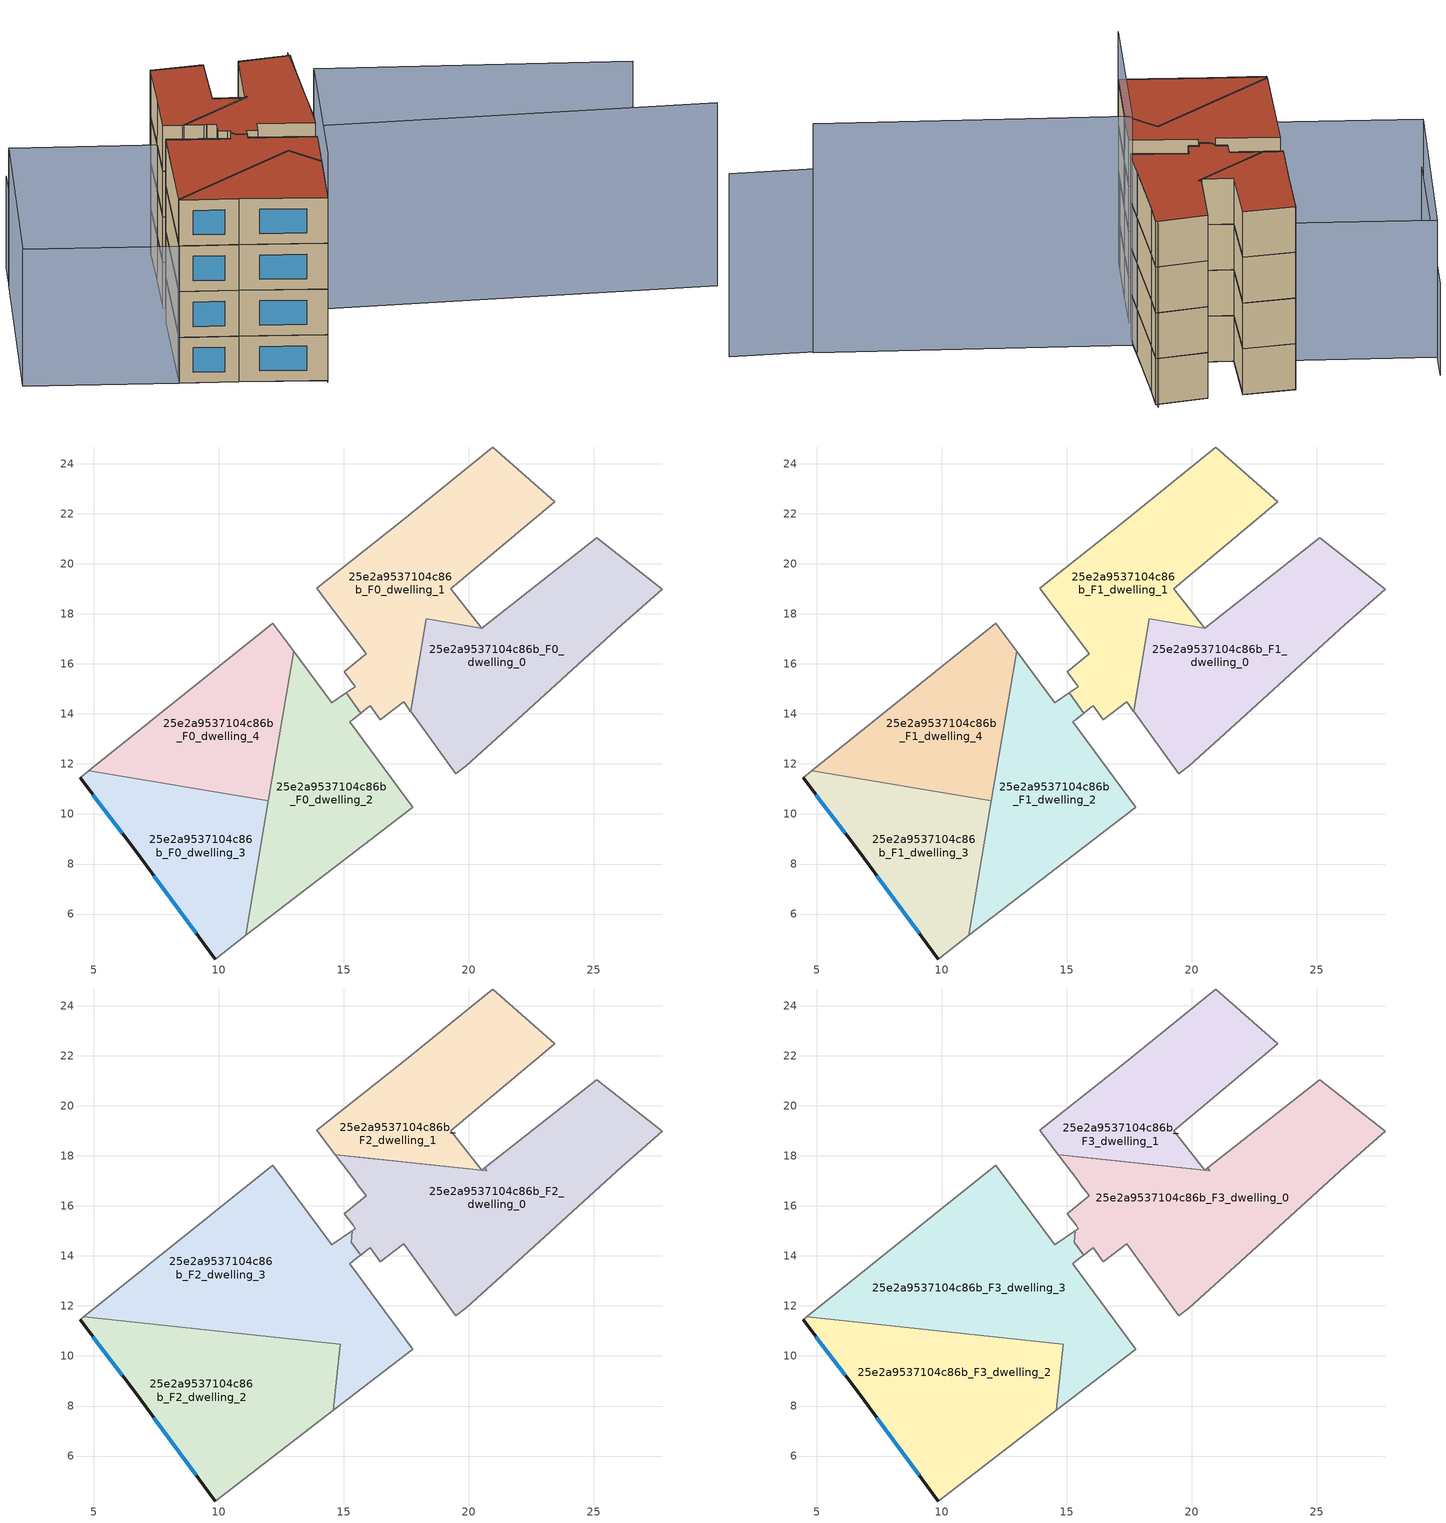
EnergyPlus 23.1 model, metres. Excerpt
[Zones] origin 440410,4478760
25e2a9537104c86b_F0_dwelling_0
 floor ground (EU_floor_Construction): 26.12,17.56 27.74,18.99 25.11,21.04 20.51,17.43 18.29,17.8 17.67,14.1 19.48,11.61 19.89,11.93 21.74,13.59 z0
 wall adiabatic (EU_wall_Construction): 20.51,17.43 25.11,21.04 27.74,18.99 26.12,17.56 21.74,13.59 19.89,11.93 19.48,11.61 17.67,14.1 18.29,17.8 z0:3
 wall to 25e2a9537104c86b_F0_dwelling_1 (EU_wall_Construction): 18.29,17.8 20.51,17.43 z0:3
25e2a9537104c86b_F0_dwelling_1
 floor ground (EU_floor_Construction): 20.51,17.43 19.27,19.01 23.45,22.49 20.96,24.67 17.28,21.68 13.92,19.02 15.9,16.4 15.03,15.7 15.47,15.09 15.09,14.84 15.68,14.04 15.91,14.22 16.05,14.33 16.46,13.77 17.4,14.48 17.49,14.36 17.67,14.11 17.67,14.1 17.68,14.12 18.29,17.8 z0
 wall adiabatic (EU_wall_Construction): 15.09,14.84 15.47,15.09 15.03,15.7 15.9,16.4 13.92,19.02 17.28,21.68 20.96,24.67 23.45,22.49 19.27,19.01 20.51,17.43 / 18.29,17.8 17.68,14.12 17.67,14.1 17.67,14.11 17.49,14.36 17.4,14.48 16.46,13.77 16.05,14.33 15.91,14.22 15.68,14.04 z0:3
 wall to 25e2a9537104c86b_F0_dwelling_2 (EU_wall_Construction): 15.68,14.04 15.09,14.84 z0:3
25e2a9537104c86b_F0_dwelling_2
 floor ground (EU_floor_Construction): 14.92,8.09 17.75,10.28 15.24,13.68 15.35,13.78 15.68,14.04 15.09,14.84 14.52,14.44 12.99,16.51 11.09,5.15 z0
 wall adiabatic (EU_wall_Construction): 12.99,16.51 14.52,14.44 15.09,14.84 / 15.68,14.04 15.35,13.78 15.24,13.68 17.75,10.28 14.92,8.09 11.09,5.15 z0:3
 wall to 25e2a9537104c86b_F0_dwelling_4 (EU_wall_Construction): 11.99,10.52 12.99,16.51 z0:3
 wall to 25e2a9537104c86b_F0_dwelling_3 (EU_wall_Construction): 11.09,5.15 11.99,10.52 z0:3
25e2a9537104c86b_F0_dwelling_3
 floor ground (EU_floor_Construction): 11.09,5.15 11.99,10.52 4.8,11.73 4.46,11.45 6.66,8.56 9.86,4.2 z0
 wall outside (EU_wall_Construction): 9.86,4.2 6.66,8.56 4.46,11.45 z0:3
 wall adiabatic (EU_wall_Construction): 11.09,5.15 9.86,4.2 / 4.46,11.45 4.8,11.73 z0:3
 wall to 25e2a9537104c86b_F0_dwelling_4 (EU_wall_Construction): 4.8,11.73 11.99,10.52 z0:3
 window (EU_Window_Construction): 9.11,5.22 7.41,7.54 / 6.15,9.23 4.97,10.77 z0.7:2.3
25e2a9537104c86b_F0_dwelling_4
 floor ground (EU_floor_Construction): 11.99,10.52 12.99,16.51 12.16,17.63 4.8,11.73 z0
 wall adiabatic (EU_wall_Construction): 4.8,11.73 12.16,17.63 12.99,16.51 z0:3
25e2a9537104c86b_F1_dwelling_0
 floor to 25e2a9537104c86b_F0_dwelling_0 (EU_floor_Construction): 26.12,17.56 27.74,18.99 25.11,21.04 20.51,17.43 18.29,17.8 17.67,14.1 19.48,11.61 19.89,11.93 21.74,13.59 z3
 wall adiabatic (EU_wall_Construction): 20.51,17.43 25.11,21.04 27.74,18.99 26.12,17.56 21.74,13.59 19.89,11.93 19.48,11.61 17.67,14.1 18.29,17.8 z3:6
 wall to 25e2a9537104c86b_F1_dwelling_1 (EU_wall_Construction): 18.29,17.8 20.51,17.43 z3:6
25e2a9537104c86b_F1_dwelling_1
 floor to 25e2a9537104c86b_F0_dwelling_1 (EU_floor_Construction): 20.51,17.43 19.27,19.01 23.45,22.49 20.96,24.67 17.28,21.68 13.92,19.02 15.9,16.4 15.03,15.7 15.47,15.09 15.09,14.84 15.68,14.04 15.91,14.22 16.05,14.33 16.46,13.77 17.4,14.48 17.49,14.36 17.67,14.11 17.67,14.1 17.68,14.12 18.29,17.8 z3
 wall adiabatic (EU_wall_Construction): 15.09,14.84 15.47,15.09 15.03,15.7 15.9,16.4 13.92,19.02 17.28,21.68 20.96,24.67 23.45,22.49 19.27,19.01 20.51,17.43 / 18.29,17.8 17.68,14.12 17.67,14.1 17.67,14.11 17.49,14.36 17.4,14.48 16.46,13.77 16.05,14.33 15.91,14.22 15.68,14.04 z3:6
 wall to 25e2a9537104c86b_F1_dwelling_2 (EU_wall_Construction): 15.68,14.04 15.09,14.84 z3:6
25e2a9537104c86b_F1_dwelling_2
 floor to 25e2a9537104c86b_F0_dwelling_2 (EU_floor_Construction): 14.92,8.09 17.75,10.28 15.24,13.68 15.35,13.78 15.68,14.04 15.09,14.84 14.52,14.44 12.99,16.51 11.09,5.15 z3
 wall adiabatic (EU_wall_Construction): 12.99,16.51 14.52,14.44 15.09,14.84 / 15.68,14.04 15.35,13.78 15.24,13.68 17.75,10.28 14.92,8.09 11.09,5.15 z3:6
 wall to 25e2a9537104c86b_F1_dwelling_4 (EU_wall_Construction): 11.99,10.52 12.99,16.51 z3:6
 wall to 25e2a9537104c86b_F1_dwelling_3 (EU_wall_Construction): 11.09,5.15 11.99,10.52 z3:6
25e2a9537104c86b_F1_dwelling_3
 floor to 25e2a9537104c86b_F0_dwelling_3 (EU_floor_Construction): 11.09,5.15 11.99,10.52 4.8,11.73 4.46,11.45 6.66,8.56 9.86,4.2 z3
 wall outside (EU_wall_Construction): 9.86,4.2 6.66,8.56 4.46,11.45 z3:6
 wall adiabatic (EU_wall_Construction): 11.09,5.15 9.86,4.2 / 4.46,11.45 4.8,11.73 z3:6
 wall to 25e2a9537104c86b_F1_dwelling_4 (EU_wall_Construction): 4.8,11.73 11.99,10.52 z3:6
 window (EU_Window_Construction): 9.11,5.22 7.41,7.54 / 6.15,9.23 4.97,10.77 z3.7:5.3
25e2a9537104c86b_F1_dwelling_4
 floor to 25e2a9537104c86b_F0_dwelling_4 (EU_floor_Construction): 11.99,10.52 12.99,16.51 12.16,17.63 4.8,11.73 z3
 wall adiabatic (EU_wall_Construction): 4.8,11.73 12.16,17.63 12.99,16.51 z3:6
25e2a9537104c86b_F2_dwelling_0
 floor to 25e2a9537104c86b_F1_dwelling_0 (EU_floor_Construction): 26.12,17.56 27.74,18.99 25.11,21.04 20.63,17.52 20.72,17.4 18.27,17.66 17.68,14.1 19.48,11.61 19.89,11.93 21.74,13.59 z6
 floor to 25e2a9537104c86b_F1_dwelling_1 (EU_floor_Construction): 17.68,14.1 18.27,17.66 14.66,18.05 15.51,16.92 15.52,16.9 15.54,16.88 15.9,16.4 15.03,15.7 15.47,15.09 15.35,15.01 15.35,15 15.3,14.56 15.37,14.46 15.68,14.04 15.91,14.22 16.05,14.33 16.46,13.77 17.4,14.48 z6
 wall adiabatic (EU_wall_Construction): 20.63,17.52 25.11,21.04 27.74,18.99 26.12,17.56 21.74,13.59 19.89,11.93 19.48,11.61 17.4,14.48 16.46,13.77 16.05,14.33 15.91,14.22 15.68,14.03 / 15.3,14.56 15.35,15 15.35,15.01 15.47,15.09 15.37,15.22 15.03,15.7 15.9,16.4 15.55,16.87 15.52,16.9 15.43,17.02 14.66,18.05 20.72,17.4 z6:9
 wall to 25e2a9537104c86b_F2_dwelling_1 (EU_wall_Construction): 20.72,17.4 20.63,17.52 z6:9
 wall to 25e2a9537104c86b_F2_dwelling_3 (EU_wall_Construction): 15.68,14.03 15.3,14.56 z6:9
25e2a9537104c86b_F2_dwelling_1
 floor to 25e2a9537104c86b_F1_dwelling_1 (EU_floor_Construction): 20.51,17.43 19.27,19.01 23.45,22.49 20.96,24.67 17.28,21.68 13.92,19.02 14.65,18.05 15.67,17.94 18.27,17.66 18.29,17.8 z6
 floor to 25e2a9537104c86b_F1_dwelling_0 (EU_floor_Construction): 20.72,17.4 20.63,17.52 20.51,17.43 18.29,17.8 18.27,17.66 z6
 wall adiabatic (EU_wall_Construction): 20.72,17.4 15.67,17.94 / 15.66,17.94 14.65,18.05 13.92,19.02 17.28,21.68 20.96,24.67 23.45,22.49 19.27,19.01 20.51,17.43 20.63,17.52 z6:9; 15.66,17.94,9 15.67,17.94,6 15.66,17.94,6
25e2a9537104c86b_F2_dwelling_2
 floor to 25e2a9537104c86b_F1_dwelling_3 (EU_floor_Construction): 11.09,5.15 11.99,10.52 7.9,11.21 4.6,11.56 4.46,11.45 6.66,8.56 9.86,4.2 z6
 floor to 25e2a9537104c86b_F1_dwelling_2 (EU_floor_Construction): 14.58,7.83 14.86,10.46 12.03,10.77 11.09,5.15 z6
 floor to 25e2a9537104c86b_F1_dwelling_4 (EU_floor_Construction): 11.99,10.52 12.03,10.77 7.9,11.21 z6
 wall outside (EU_wall_Construction): 9.86,4.2 6.66,8.56 4.46,11.45 z6:9
 wall adiabatic (EU_wall_Construction): 14.58,7.83 9.86,4.2 / 4.46,11.45 4.6,11.56 z6:9
 wall to 25e2a9537104c86b_F2_dwelling_3 (EU_wall_Construction): 4.6,11.56 14.86,10.46 14.58,7.83 z6:9
 window (EU_Window_Construction): 9.11,5.22 7.41,7.54 / 6.15,9.23 4.97,10.77 z6.7:8.3
25e2a9537104c86b_F2_dwelling_3
 floor to 25e2a9537104c86b_F1_dwelling_2 (EU_floor_Construction): 17.75,10.28 15.24,13.68 15.35,13.78 15.59,13.96 15.64,14 15.68,14.03 15.37,14.46 15.09,14.84 14.52,14.44 12.99,16.51 12.03,10.77 14.86,10.46 14.58,7.83 14.92,8.09 z6
 floor to 25e2a9537104c86b_F1_dwelling_4 (EU_floor_Construction): 12.03,10.77 12.99,16.51 12.16,17.63 4.8,11.73 7.9,11.21 z6
 floor to 25e2a9537104c86b_F1_dwelling_1 (EU_floor_Construction): 15.37,14.46 15.3,14.56 15.35,15.01 15.09,14.84 z6
 floor to 25e2a9537104c86b_F1_dwelling_3 (EU_floor_Construction): 7.9,11.21 4.8,11.73 4.6,11.56 z6
 wall adiabatic (EU_wall_Construction): 4.6,11.56 12.16,17.63 14.52,14.44 15.35,15.01 15.3,14.56 / 15.68,14.03 15.59,13.96 15.35,13.78 15.24,13.68 17.75,10.28 14.92,8.09 14.58,7.83 z6:9
25e2a9537104c86b_F3_dwelling_0
 floor to 25e2a9537104c86b_F2_dwelling_0 (EU_floor_Construction): 26.12,17.56 27.74,18.99 25.11,21.04 20.63,17.52 20.72,17.4 14.66,18.05 15.43,17.02 15.52,16.9 15.55,16.87 15.9,16.4 15.03,15.7 15.37,15.22 15.47,15.09 15.35,15.01 15.35,15 15.3,14.56 15.68,14.03 15.91,14.22 16.05,14.33 16.46,13.77 17.4,14.48 19.48,11.61 19.89,11.93 21.74,13.59 z9
 wall adiabatic (EU_wall_Construction): 20.63,17.52 25.11,21.04 27.74,18.99 26.12,17.56 21.74,13.59 19.89,11.93 19.48,11.61 17.4,14.48 16.46,13.77 16.05,14.33 15.91,14.22 15.68,14.03 / 15.3,14.56 15.35,15 15.35,15.01 15.47,15.09 15.37,15.22 15.03,15.7 15.9,16.4 15.55,16.87 15.52,16.9 15.43,17.02 14.66,18.05 20.72,17.4 z9:12
 wall to 25e2a9537104c86b_F3_dwelling_1 (EU_wall_Construction): 20.72,17.4 20.63,17.52 z9:12
 wall to 25e2a9537104c86b_F3_dwelling_3 (EU_wall_Construction): 15.68,14.03 15.3,14.56 z9:12
 roof outside (EU_roof_Construction): 27.74,18.99 26.12,17.56 21.74,13.59 19.89,11.93 19.48,11.61 17.4,14.48 16.46,13.77 16.05,14.33 15.91,14.22 15.68,14.03 15.3,14.56 15.35,15 15.35,15.01 15.47,15.09 15.37,15.22 15.03,15.7 15.9,16.4 15.55,16.87 15.52,16.9 15.43,17.02 14.66,18.05 20.72,17.4 20.63,17.52 25.11,21.04 z12
25e2a9537104c86b_F3_dwelling_1
 floor to 25e2a9537104c86b_F2_dwelling_1 (EU_floor_Construction): 20.72,17.4 20.63,17.52 20.51,17.43 19.27,19.01 23.45,22.49 20.96,24.67 17.28,21.68 13.92,19.02 14.65,18.05 15.66,17.94 z9
 wall adiabatic (EU_wall_Construction): 20.72,17.4 15.67,17.94 / 15.66,17.94 14.65,18.05 13.92,19.02 17.28,21.68 20.96,24.67 23.45,22.49 19.27,19.01 20.51,17.43 20.63,17.52 z9:12; 15.66,17.94,12 15.67,17.94,9 15.66,17.94,9
 roof outside (EU_roof_Construction): 23.45,22.49 19.27,19.01 20.51,17.43 20.63,17.52 20.72,17.4 15.66,17.94 14.65,18.05 13.92,19.02 17.28,21.68 20.96,24.67 z12
25e2a9537104c86b_F3_dwelling_2
 floor to 25e2a9537104c86b_F2_dwelling_2 (EU_floor_Construction): 14.58,7.83 14.86,10.46 4.6,11.56 4.46,11.45 6.66,8.56 9.86,4.2 z9
 wall outside (EU_wall_Construction): 9.86,4.2 6.66,8.56 4.46,11.45 z9:12
 wall adiabatic (EU_wall_Construction): 14.58,7.83 9.86,4.2 / 4.46,11.45 4.6,11.56 z9:12
 wall to 25e2a9537104c86b_F3_dwelling_3 (EU_wall_Construction): 4.6,11.56 14.86,10.46 14.58,7.83 z9:12
 window (EU_Window_Construction): 9.11,5.22 7.41,7.54 / 6.15,9.23 4.97,10.77 z9.7:11.3
 roof outside (EU_roof_Construction): 14.86,10.46 14.58,7.83 9.86,4.2 6.66,8.56 4.46,11.45 4.6,11.56 z12
25e2a9537104c86b_F3_dwelling_3
 floor to 25e2a9537104c86b_F2_dwelling_3 (EU_floor_Construction): 17.75,10.28 15.24,13.68 15.35,13.78 15.59,13.96 15.68,14.03 15.3,14.56 15.35,15.01 14.52,14.44 12.16,17.63 4.6,11.56 14.86,10.46 14.58,7.83 14.92,8.09 z9
 wall adiabatic (EU_wall_Construction): 4.6,11.56 12.16,17.63 14.52,14.44 15.35,15.01 15.3,14.56 / 15.68,14.03 15.59,13.96 15.35,13.78 15.24,13.68 17.75,10.28 14.92,8.09 14.58,7.83 z9:12
 roof outside (EU_roof_Construction): 15.35,15.01 15.3,14.56 15.68,14.03 15.59,13.96 15.35,13.78 15.24,13.68 17.75,10.28 14.92,8.09 14.58,7.83 14.86,10.46 4.6,11.56 12.16,17.63 14.52,14.44 z12
shading: 9.68,4.06 20.53,12.41 / 20.53,12.41 32.38,-2.99 z0:15; 35.81,-6.84 19.14,11.19 / 19.14,11.19 27.98,19.36 z0:12; -1.27,19.03 11.82,28.91 / 11.82,28.91 17.54,21.33 / 17.54,21.33 4.46,11.45 / 4.46,11.45 -1.27,19.03 z0:9; 14.12,30.64 -1.17,18.96 z0:6
[Building]
EU S2 Campaign: North Axis=0; Terrain=City; Solar Distribution=FullExterior
[Site:Location]
Madrid: Latitude=40.5; Longitude=-3.5; Time Zone=1; Elevation=609
[SizingPeriod:WeatherFileDays]
AnnualSizingPeriod: Begin Month=1; Begin Day of Month=1; End Month=12; End Day of Month=31; Day of Week for Start Day=Monday; Use Weather File Daylight Saving Period=No; Use Weather File Rain and Snow Indicators=No
[MATERIAL]
EU_InternalMass_Material: Roughness=MediumRough; Thickness=0.1; Conductivity=1; Density=1800; Specific Heat=900; Thermal Absorptance=0.9; Solar Absorptance=0.7; Visible Absorptance=0.7
[MATERIAL:NOMASS] Roughness=MediumRough; Thermal Absorptance=0.9; Solar Absorptance=0.7; Visible Absorptance=0.7
Name | Thermal Resistance
EU_wall_NoMass | 0.419739
EU_roof_NoMass | 0.352165
EU_floor_NoMass | 0.608284
[WINDOWMATERIAL:SIMPLEGLAZINGSYSTEM]
EU_Window_SimpleGlazing: UFactor=4.8352; Solar Heat Gain Coefficient=0.85; Visible Transmittance=0.85
[CONSTRUCTION]
EU_wall_Construction: EU_wall_NoMass
EU_roof_Construction: EU_roof_NoMass
EU_floor_Construction: EU_floor_NoMass
EU_InternalMass_Construction: EU_InternalMass_Material
EU_Window_Construction: EU_Window_SimpleGlazing
[ZONE] Type=1; Multiplier=1; Ceiling Height=autocalculate; Floor Area=autocalculate; Part of Total Floor Area=Yes
Name | Volume
25e2a9537104c86b_F0_dwelling_0; 25e2a9537104c86b_F1_dwelling_0 | 121.723
25e2a9537104c86b_F2_dwelling_0; 25e2a9537104c86b_F3_dwelling_0 | 150.433
25e2a9537104c86b_F0_dwelling_1; 25e2a9537104c86b_F1_dwelling_1 | 121.249
25e2a9537104c86b_F2_dwelling_1 | 92.3741
25e2a9537104c86b_F3_dwelling_1 | 92.3789
25e2a9537104c86b_F0_dwelling_2; 25e2a9537104c86b_F1_dwelling_2 | 101.194
25e2a9537104c86b_F2_dwelling_2; 25e2a9537104c86b_F3_dwelling_2 | 123.583
25e2a9537104c86b_F0_dwelling_3; 25e2a9537104c86b_F1_dwelling_3 | 86.0435
25e2a9537104c86b_F2_dwelling_3; 25e2a9537104c86b_F3_dwelling_3 | 149.844
25e2a9537104c86b_F0_dwelling_4; 25e2a9537104c86b_F1_dwelling_4 | 86.0369
[INTERNALMASS] Construction=EU_InternalMass_Construction
Name | Zone or ZoneList | Surface Area
25e2a9537104c86b_F0_dwelling_0_EU_InternalMass | 25e2a9537104c86b_F0_dwelling_0 | 40.5731
25e2a9537104c86b_F0_dwelling_1_EU_InternalMass | 25e2a9537104c86b_F0_dwelling_1 | 40.4164
25e2a9537104c86b_F0_dwelling_2_EU_InternalMass | 25e2a9537104c86b_F0_dwelling_2 | 33.7314
25e2a9537104c86b_F0_dwelling_3_EU_InternalMass | 25e2a9537104c86b_F0_dwelling_3 | 28.6813
25e2a9537104c86b_F0_dwelling_4_EU_InternalMass | 25e2a9537104c86b_F0_dwelling_4 | 28.6789
25e2a9537104c86b_F1_dwelling_0_EU_InternalMass | 25e2a9537104c86b_F1_dwelling_0 | 40.5731
25e2a9537104c86b_F1_dwelling_1_EU_InternalMass | 25e2a9537104c86b_F1_dwelling_1 | 40.4164
25e2a9537104c86b_F1_dwelling_2_EU_InternalMass | 25e2a9537104c86b_F1_dwelling_2 | 33.7314
25e2a9537104c86b_F1_dwelling_3_EU_InternalMass | 25e2a9537104c86b_F1_dwelling_3 | 28.6813
25e2a9537104c86b_F1_dwelling_4_EU_InternalMass | 25e2a9537104c86b_F1_dwelling_4 | 28.6789
25e2a9537104c86b_F2_dwelling_0_EU_InternalMass | 25e2a9537104c86b_F2_dwelling_0 | 50.1439
25e2a9537104c86b_F2_dwelling_1_EU_InternalMass | 25e2a9537104c86b_F2_dwelling_1 | 30.796
25e2a9537104c86b_F2_dwelling_2_EU_InternalMass | 25e2a9537104c86b_F2_dwelling_2 | 41.1945
25e2a9537104c86b_F2_dwelling_3_EU_InternalMass | 25e2a9537104c86b_F2_dwelling_3 | 49.9477
25e2a9537104c86b_F3_dwelling_0_EU_InternalMass | 25e2a9537104c86b_F3_dwelling_0 | 50.1439
25e2a9537104c86b_F3_dwelling_1_EU_InternalMass | 25e2a9537104c86b_F3_dwelling_1 | 30.796
25e2a9537104c86b_F3_dwelling_2_EU_InternalMass | 25e2a9537104c86b_F3_dwelling_2 | 41.1945
25e2a9537104c86b_F3_dwelling_3_EU_InternalMass | 25e2a9537104c86b_F3_dwelling_3 | 49.9477
[OTHEREQUIPMENT] Fuel Type=Electricity; Design Level Calculation Method=Watts/Area; Power per Zone Floor Area=1; Fraction Latent=0; Fraction Radiant=0; Fraction Lost=0; Carbon Dioxide Generation Rate=0; EndUse Subcategory=EU_Step8_InternalGains
Name | Zone or ZoneList or Space or SpaceList | Schedule
EU_Step8_InternalGain_25e2a9537104c86b_F0_dwelling_0_f000 | 25e2a9537104c86b_F0_dwelling_0 | EU_Step8_GainSchedule_25e2a9537104c86b_F0_dwelling_0_f000
EU_Step8_InternalGain_25e2a9537104c86b_F0_dwelling_1_f000 | 25e2a9537104c86b_F0_dwelling_1 | EU_Step8_GainSchedule_25e2a9537104c86b_F0_dwelling_1_f000
EU_Step8_InternalGain_25e2a9537104c86b_F0_dwelling_2_f000 | 25e2a9537104c86b_F0_dwelling_2 | EU_Step8_GainSchedule_25e2a9537104c86b_F0_dwelling_2_f000
EU_Step8_InternalGain_25e2a9537104c86b_F0_dwelling_3_f000 | 25e2a9537104c86b_F0_dwelling_3 | EU_Step8_GainSchedule_25e2a9537104c86b_F0_dwelling_3_f000
EU_Step8_InternalGain_25e2a9537104c86b_F0_dwelling_4_f000 | 25e2a9537104c86b_F0_dwelling_4 | EU_Step8_GainSchedule_25e2a9537104c86b_F0_dwelling_4_f000
EU_Step8_InternalGain_25e2a9537104c86b_F1_dwelling_0_f000 | 25e2a9537104c86b_F1_dwelling_0 | EU_Step8_GainSchedule_25e2a9537104c86b_F1_dwelling_0_f000
EU_Step8_InternalGain_25e2a9537104c86b_F1_dwelling_1_f000 | 25e2a9537104c86b_F1_dwelling_1 | EU_Step8_GainSchedule_25e2a9537104c86b_F1_dwelling_1_f000
EU_Step8_InternalGain_25e2a9537104c86b_F1_dwelling_2_f000 | 25e2a9537104c86b_F1_dwelling_2 | EU_Step8_GainSchedule_25e2a9537104c86b_F1_dwelling_2_f000
EU_Step8_InternalGain_25e2a9537104c86b_F1_dwelling_3_f000 | 25e2a9537104c86b_F1_dwelling_3 | EU_Step8_GainSchedule_25e2a9537104c86b_F1_dwelling_3_f000
EU_Step8_InternalGain_25e2a9537104c86b_F1_dwelling_4_f000 | 25e2a9537104c86b_F1_dwelling_4 | EU_Step8_GainSchedule_25e2a9537104c86b_F1_dwelling_4_f000
EU_Step8_InternalGain_25e2a9537104c86b_F2_dwelling_0_f000 | 25e2a9537104c86b_F2_dwelling_0 | EU_Step8_GainSchedule_25e2a9537104c86b_F2_dwelling_0_f000
EU_Step8_InternalGain_25e2a9537104c86b_F2_dwelling_1_f000 | 25e2a9537104c86b_F2_dwelling_1 | EU_Step8_GainSchedule_25e2a9537104c86b_F2_dwelling_1_f000
EU_Step8_InternalGain_25e2a9537104c86b_F2_dwelling_2_f000 | 25e2a9537104c86b_F2_dwelling_2 | EU_Step8_GainSchedule_25e2a9537104c86b_F2_dwelling_2_f000
EU_Step8_InternalGain_25e2a9537104c86b_F2_dwelling_3_f000 | 25e2a9537104c86b_F2_dwelling_3 | EU_Step8_GainSchedule_25e2a9537104c86b_F2_dwelling_3_f000
EU_Step8_InternalGain_25e2a9537104c86b_F3_dwelling_0_f000 | 25e2a9537104c86b_F3_dwelling_0 | EU_Step8_GainSchedule_25e2a9537104c86b_F3_dwelling_0_f000
EU_Step8_InternalGain_25e2a9537104c86b_F3_dwelling_1_f000 | 25e2a9537104c86b_F3_dwelling_1 | EU_Step8_GainSchedule_25e2a9537104c86b_F3_dwelling_1_f000
EU_Step8_InternalGain_25e2a9537104c86b_F3_dwelling_2_f000 | 25e2a9537104c86b_F3_dwelling_2 | EU_Step8_GainSchedule_25e2a9537104c86b_F3_dwelling_2_f000
EU_Step8_InternalGain_25e2a9537104c86b_F3_dwelling_3_f000 | 25e2a9537104c86b_F3_dwelling_3 | EU_Step8_GainSchedule_25e2a9537104c86b_F3_dwelling_3_f000
[ZONEVENTILATION:DESIGNFLOWRATE] Schedule=EU_AlwaysOn; Design Flow Rate Calculation Method=AirChanges/Hour; Air Changes per Hour=0.703302; Ventilation Type=Natural; Fan Pressure Rise=0; Fan Total Efficiency=1; Constant Term Coefficient=1; Temperature Term Coefficient=0; Velocity Term Coefficient=0; Velocity Squared Term Coefficient=0; Minimum Indoor Temperature=-100; Maximum Indoor Temperature=100; Delta Temperature=-100; Minimum Outdoor Temperature=-100; Maximum Outdoor Temperature=100; Maximum Wind Speed=40
Name | Zone or ZoneList or Space or SpaceList
EU_ConstantAir_25e2a9537104c86b_F0_dwelling_0 | 25e2a9537104c86b_F0_dwelling_0
EU_ConstantAir_25e2a9537104c86b_F0_dwelling_1 | 25e2a9537104c86b_F0_dwelling_1
EU_ConstantAir_25e2a9537104c86b_F0_dwelling_2 | 25e2a9537104c86b_F0_dwelling_2
EU_ConstantAir_25e2a9537104c86b_F0_dwelling_3 | 25e2a9537104c86b_F0_dwelling_3
EU_ConstantAir_25e2a9537104c86b_F0_dwelling_4 | 25e2a9537104c86b_F0_dwelling_4
EU_ConstantAir_25e2a9537104c86b_F1_dwelling_0 | 25e2a9537104c86b_F1_dwelling_0
EU_ConstantAir_25e2a9537104c86b_F1_dwelling_1 | 25e2a9537104c86b_F1_dwelling_1
EU_ConstantAir_25e2a9537104c86b_F1_dwelling_2 | 25e2a9537104c86b_F1_dwelling_2
EU_ConstantAir_25e2a9537104c86b_F1_dwelling_3 | 25e2a9537104c86b_F1_dwelling_3
EU_ConstantAir_25e2a9537104c86b_F1_dwelling_4 | 25e2a9537104c86b_F1_dwelling_4
EU_ConstantAir_25e2a9537104c86b_F2_dwelling_0 | 25e2a9537104c86b_F2_dwelling_0
EU_ConstantAir_25e2a9537104c86b_F2_dwelling_1 | 25e2a9537104c86b_F2_dwelling_1
EU_ConstantAir_25e2a9537104c86b_F2_dwelling_2 | 25e2a9537104c86b_F2_dwelling_2
EU_ConstantAir_25e2a9537104c86b_F2_dwelling_3 | 25e2a9537104c86b_F2_dwelling_3
EU_ConstantAir_25e2a9537104c86b_F3_dwelling_0 | 25e2a9537104c86b_F3_dwelling_0
EU_ConstantAir_25e2a9537104c86b_F3_dwelling_1 | 25e2a9537104c86b_F3_dwelling_1
EU_ConstantAir_25e2a9537104c86b_F3_dwelling_2 | 25e2a9537104c86b_F3_dwelling_2
EU_ConstantAir_25e2a9537104c86b_F3_dwelling_3 | 25e2a9537104c86b_F3_dwelling_3
[HVACTEMPLATE:THERMOSTAT] Constant Heating Setpoint=20; Constant Cooling Setpoint=50
EU_HeatOnly_25e2a9537104c86b_F0_dwelling_0; EU_HeatOnly_25e2a9537104c86b_F0_dwelling_1; EU_HeatOnly_25e2a9537104c86b_F0_dwelling_2; EU_HeatOnly_25e2a9537104c86b_F0_dwelling_3; EU_HeatOnly_25e2a9537104c86b_F0_dwelling_4; EU_HeatOnly_25e2a9537104c86b_F1_dwelling_0; EU_HeatOnly_25e2a9537104c86b_F1_dwelling_1; EU_HeatOnly_25e2a9537104c86b_F1_dwelling_2; EU_HeatOnly_25e2a9537104c86b_F1_dwelling_3; EU_HeatOnly_25e2a9537104c86b_F1_dwelling_4; EU_HeatOnly_25e2a9537104c86b_F2_dwelling_0; EU_HeatOnly_25e2a9537104c86b_F2_dwelling_1; EU_HeatOnly_25e2a9537104c86b_F2_dwelling_2; EU_HeatOnly_25e2a9537104c86b_F2_dwelling_3; EU_HeatOnly_25e2a9537104c86b_F3_dwelling_0; EU_HeatOnly_25e2a9537104c86b_F3_dwelling_1; EU_HeatOnly_25e2a9537104c86b_F3_dwelling_2; EU_HeatOnly_25e2a9537104c86b_F3_dwelling_3
[HVACTEMPLATE:ZONE:IDEALLOADSAIRSYSTEM] System Availability Schedule=EU_AlwaysOn; Maximum Heating Supply Air Temperature=50; Minimum Cooling Supply Air Temperature=13; Maximum Heating Supply Air Humidity Ratio=0.0156; Minimum Cooling Supply Air Humidity Ratio=0.0077; Heating Limit=NoLimit; Cooling Limit=NoLimit; Heating Availability Schedule=EU_AlwaysOn; Cooling Availability Schedule=EU_CoolingOff; Dehumidification Control Type=ConstantSensibleHeatRatio; Cooling Sensible Heat Ratio=0.7; Dehumidification Setpoint=60; Humidification Control Type=None; Humidification Setpoint=30; Outdoor Air Method=None; Outdoor Air Flow Rate per Person=0.00944; Outdoor Air Flow Rate per Zone Floor Area=0; Outdoor Air Flow Rate per Zone=0; Demand Controlled Ventilation Type=None; Outdoor Air Economizer Type=NoEconomizer; Heat Recovery Type=None; Sensible Heat Recovery Effectiveness=0.7; Latent Heat Recovery Effectiveness=0.65
Name | Template Thermostat
25e2a9537104c86b_F0_dwelling_0 | EU_HeatOnly_25e2a9537104c86b_F0_dwelling_0
25e2a9537104c86b_F0_dwelling_1 | EU_HeatOnly_25e2a9537104c86b_F0_dwelling_1
25e2a9537104c86b_F0_dwelling_2 | EU_HeatOnly_25e2a9537104c86b_F0_dwelling_2
25e2a9537104c86b_F0_dwelling_3 | EU_HeatOnly_25e2a9537104c86b_F0_dwelling_3
25e2a9537104c86b_F0_dwelling_4 | EU_HeatOnly_25e2a9537104c86b_F0_dwelling_4
25e2a9537104c86b_F1_dwelling_0 | EU_HeatOnly_25e2a9537104c86b_F1_dwelling_0
25e2a9537104c86b_F1_dwelling_1 | EU_HeatOnly_25e2a9537104c86b_F1_dwelling_1
25e2a9537104c86b_F1_dwelling_2 | EU_HeatOnly_25e2a9537104c86b_F1_dwelling_2
25e2a9537104c86b_F1_dwelling_3 | EU_HeatOnly_25e2a9537104c86b_F1_dwelling_3
25e2a9537104c86b_F1_dwelling_4 | EU_HeatOnly_25e2a9537104c86b_F1_dwelling_4
25e2a9537104c86b_F2_dwelling_0 | EU_HeatOnly_25e2a9537104c86b_F2_dwelling_0
25e2a9537104c86b_F2_dwelling_1 | EU_HeatOnly_25e2a9537104c86b_F2_dwelling_1
25e2a9537104c86b_F2_dwelling_2 | EU_HeatOnly_25e2a9537104c86b_F2_dwelling_2
25e2a9537104c86b_F2_dwelling_3 | EU_HeatOnly_25e2a9537104c86b_F2_dwelling_3
25e2a9537104c86b_F3_dwelling_0 | EU_HeatOnly_25e2a9537104c86b_F3_dwelling_0
25e2a9537104c86b_F3_dwelling_1 | EU_HeatOnly_25e2a9537104c86b_F3_dwelling_1
25e2a9537104c86b_F3_dwelling_2 | EU_HeatOnly_25e2a9537104c86b_F3_dwelling_2
25e2a9537104c86b_F3_dwelling_3 | EU_HeatOnly_25e2a9537104c86b_F3_dwelling_3
[SIZING:ZONE] Zone Cooling Design Supply Air Temperature Input Method=SupplyAirTemperature; Zone Cooling Design Supply Air Temperature=13; Zone Heating Design Supply Air Temperature Input Method=SupplyAirTemperature; Zone Heating Design Supply Air Temperature=50; Zone Cooling Design Supply Air Humidity Ratio=0.008; Zone Heating Design Supply Air Humidity Ratio=0.008; Cooling Design Air Flow Method=DesignDay; Cooling Design Air Flow Rate=0; Cooling Minimum Air Flow per Zone Floor Area=0.000762; Cooling Minimum Air Flow=0; Cooling Minimum Air Flow Fraction=0.2; Heating Design Air Flow Method=DesignDay; Heating Design Air Flow Rate=0; Heating Maximum Air Flow per Zone Floor Area=0.002032; Heating Maximum Air Flow=0.141576; Heating Maximum Air Flow Fraction=0.3; Account for Dedicated Outdoor Air System=No; Dedicated Outdoor Air System Control Strategy=NeutralSupplyAir; Dedicated Outdoor Air Low Setpoint Temperature for Design=autosize; Dedicated Outdoor Air High Setpoint Temperature for Design=autosize; Zone Load Sizing Method=Sensible Load Only No Latent Load; Zone Latent Cooling Design Supply Air Humidity Ratio Input Method=HumidityRatioDifference; Zone Cooling Design Supply Air Humidity Ratio Difference=0.005; Zone Latent Heating Design Supply Air Humidity Ratio Input Method=HumidityRatioDifference; Zone Humidification Design Supply Air Humidity Ratio Difference=0.005
25e2a9537104c86b_F0_dwelling_0; 25e2a9537104c86b_F0_dwelling_1; 25e2a9537104c86b_F0_dwelling_2; 25e2a9537104c86b_F0_dwelling_3; 25e2a9537104c86b_F0_dwelling_4; 25e2a9537104c86b_F1_dwelling_0; 25e2a9537104c86b_F1_dwelling_1; 25e2a9537104c86b_F1_dwelling_2; 25e2a9537104c86b_F1_dwelling_3; 25e2a9537104c86b_F1_dwelling_4; 25e2a9537104c86b_F2_dwelling_0; 25e2a9537104c86b_F2_dwelling_1; 25e2a9537104c86b_F2_dwelling_2; 25e2a9537104c86b_F2_dwelling_3; 25e2a9537104c86b_F3_dwelling_0; 25e2a9537104c86b_F3_dwelling_1; 25e2a9537104c86b_F3_dwelling_2; 25e2a9537104c86b_F3_dwelling_3
[SCHEDULE:CONSTANT]
Name | Hourly Value
EU_AlwaysOn | 1
EU_CoolingOff | 0
[SCHEDULE:FILE] Column Number=1; Rows to Skip at Top=0; Number of Hours of Data=8760; Column Separator=Comma; Interpolate to Timestep=No; Minutes per Item=60; Adjust Schedule for Daylight Savings=Yes
Name | File
EU_Step8_GainSchedule_25e2a9537104c86b_F0_dwelling_0_f000 | ../../schedules/25e2a9537104c86b/25e2a9537104c86b_F0_dwelling_0_f000_gain.csv
EU_Step8_GainSchedule_25e2a9537104c86b_F0_dwelling_1_f000 | ../../schedules/25e2a9537104c86b/25e2a9537104c86b_F0_dwelling_1_f000_gain.csv
EU_Step8_GainSchedule_25e2a9537104c86b_F0_dwelling_2_f000 | ../../schedules/25e2a9537104c86b/25e2a9537104c86b_F0_dwelling_2_f000_gain.csv
EU_Step8_GainSchedule_25e2a9537104c86b_F0_dwelling_3_f000 | ../../schedules/25e2a9537104c86b/25e2a9537104c86b_F0_dwelling_3_f000_gain.csv
EU_Step8_GainSchedule_25e2a9537104c86b_F0_dwelling_4_f000 | ../../schedules/25e2a9537104c86b/25e2a9537104c86b_F0_dwelling_4_f000_gain.csv
EU_Step8_GainSchedule_25e2a9537104c86b_F1_dwelling_0_f000 | ../../schedules/25e2a9537104c86b/25e2a9537104c86b_F1_dwelling_0_f000_gain.csv
EU_Step8_GainSchedule_25e2a9537104c86b_F1_dwelling_1_f000 | ../../schedules/25e2a9537104c86b/25e2a9537104c86b_F1_dwelling_1_f000_gain.csv
EU_Step8_GainSchedule_25e2a9537104c86b_F1_dwelling_2_f000 | ../../schedules/25e2a9537104c86b/25e2a9537104c86b_F1_dwelling_2_f000_gain.csv
EU_Step8_GainSchedule_25e2a9537104c86b_F1_dwelling_3_f000 | ../../schedules/25e2a9537104c86b/25e2a9537104c86b_F1_dwelling_3_f000_gain.csv
EU_Step8_GainSchedule_25e2a9537104c86b_F1_dwelling_4_f000 | ../../schedules/25e2a9537104c86b/25e2a9537104c86b_F1_dwelling_4_f000_gain.csv
EU_Step8_GainSchedule_25e2a9537104c86b_F2_dwelling_0_f000 | ../../schedules/25e2a9537104c86b/25e2a9537104c86b_F2_dwelling_0_f000_gain.csv
EU_Step8_GainSchedule_25e2a9537104c86b_F2_dwelling_1_f000 | ../../schedules/25e2a9537104c86b/25e2a9537104c86b_F2_dwelling_1_f000_gain.csv
EU_Step8_GainSchedule_25e2a9537104c86b_F2_dwelling_2_f000 | ../../schedules/25e2a9537104c86b/25e2a9537104c86b_F2_dwelling_2_f000_gain.csv
EU_Step8_GainSchedule_25e2a9537104c86b_F2_dwelling_3_f000 | ../../schedules/25e2a9537104c86b/25e2a9537104c86b_F2_dwelling_3_f000_gain.csv
EU_Step8_GainSchedule_25e2a9537104c86b_F3_dwelling_0_f000 | ../../schedules/25e2a9537104c86b/25e2a9537104c86b_F3_dwelling_0_f000_gain.csv
EU_Step8_GainSchedule_25e2a9537104c86b_F3_dwelling_1_f000 | ../../schedules/25e2a9537104c86b/25e2a9537104c86b_F3_dwelling_1_f000_gain.csv
EU_Step8_GainSchedule_25e2a9537104c86b_F3_dwelling_2_f000 | ../../schedules/25e2a9537104c86b/25e2a9537104c86b_F3_dwelling_2_f000_gain.csv
EU_Step8_GainSchedule_25e2a9537104c86b_F3_dwelling_3_f000 | ../../schedules/25e2a9537104c86b/25e2a9537104c86b_F3_dwelling_3_f000_gain.csv
